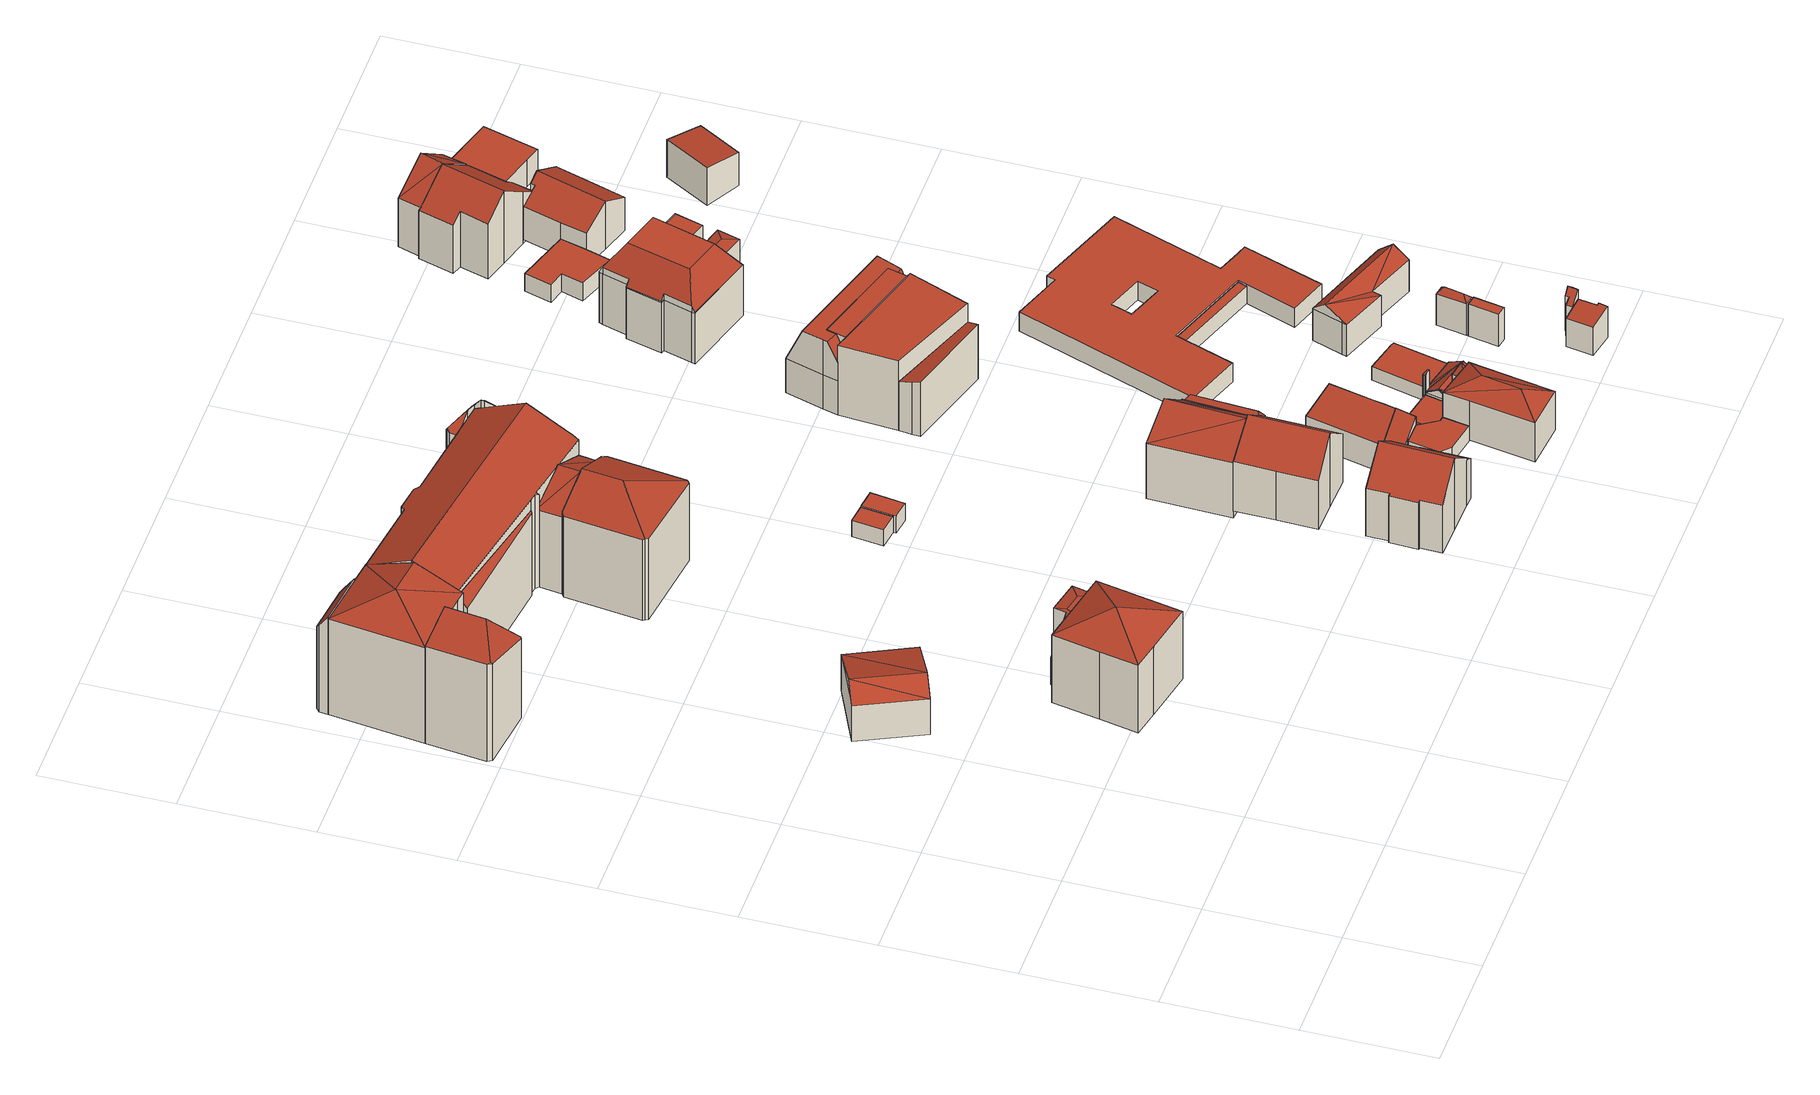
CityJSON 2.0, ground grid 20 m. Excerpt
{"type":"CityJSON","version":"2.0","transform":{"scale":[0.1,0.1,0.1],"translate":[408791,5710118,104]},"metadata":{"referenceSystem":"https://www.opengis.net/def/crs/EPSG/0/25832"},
"CityObjects":{
"building1":{"type":"Building","attributes":{"Gemeindeschluessel":"05978036","Geometrietyp2DReferenz":"3000","function":"31001_3030","roofType":"3100","measuredHeight":8.52},"geometry":[{"type":"MultiSurface","lod":"2","boundaries":[[[0,1,2,3]],[[1,4,5,2]],[[4,6,7,5]],[[6,0,3,7]],[[4,1,8]],[[0,6,9]],[[0,8,1]],[[8,0,9]],[[9,4,8]],[[4,9,6]],[[3,2,5,7]]],"semantics":{"surfaces":[{"type":"WallSurface"},{"type":"RoofSurface"},{"type":"GroundSurface"}],"values":[0,0,0,0,0,0,1,1,1,1,2]}}]},
"building2":{"type":"Building","attributes":{"Gemeindeschluessel":"05978036","Geometrietyp2DReferenz":"3000","function":"31001_3060"},"children":["building2-1","building2-2"]},
"building2-1":{"type":"BuildingPart","attributes":{"roofType":"5000","measuredHeight":9.97},"parents":["building2"],"geometry":[{"type":"MultiSurface","lod":"2","boundaries":[[[10,11,12,13]],[[11,14,15,12]],[[14,16,17,15]],[[16,18,19,17]],[[18,20,21,19]],[[22,10,13,23]],[[24,20,18,25,26]],[[18,16,25]],[[16,14,26,25]],[[14,11,10,22,24,26]],[[13,12,15,17,19,21,27,23]],[[27,21,20,24]],[[27,24,22,23]]],"semantics":{"surfaces":[{"type":"WallSurface"},{"type":"RoofSurface"},{"type":"GroundSurface"},{"type":"ClosureSurface"}],"values":[0,0,0,0,0,0,1,1,1,1,2,3,3]}}]},
"building2-2":{"type":"BuildingPart","attributes":{"roofType":"3500","measuredHeight":15.4},"parents":["building2"],"geometry":[{"type":"MultiSurface","lod":"2","boundaries":[[[28,29,30,31]],[[29,32,22,23,30]],[[33,34,35,21,20]],[[34,36,37,35]],[[36,38,39,37]],[[38,28,31,39]],[[29,28,38,40]],[[33,32,29,40]],[[34,33,40]],[[38,36,34,40]],[[31,30,23,27,21,35,37,39]],[[20,24,22,32,33]],[[20,21,27,24]],[[27,23,22,24]]],"semantics":{"surfaces":[{"type":"WallSurface"},{"type":"RoofSurface"},{"type":"GroundSurface"},{"type":"ClosureSurface"}],"values":[0,0,0,0,0,0,1,1,1,1,2,0,3,3]}}]},
"building3":{"type":"Building","attributes":{"name":"Altenheim Marie-Juchaz-Haus","Gemeindeschluessel":"05978036","Geometrietyp2DReferenz":"3000","function":"31001_3060"},"children":["building3-1","building3-2","building3-3","building3-4","building3-5","building3-6","building3-7","building3-8"]},
"building3-1":{"type":"BuildingPart","attributes":{"roofType":"5000","measuredHeight":18.64},"parents":["building3"],"geometry":[{"type":"MultiSurface","lod":"2","boundaries":[[[41,42,43,44]],[[42,45,46,43]],[[45,47,48,46]],[[47,49,50,48]],[[49,51,52,50]],[[51,53,54,52]],[[53,55,56,57,54]],[[58,59,60,61]],[[59,62,63,60]],[[62,64,65,63]],[[64,66,67,65]],[[66,68,69,67]],[[68,70,69]],[[70,71,44,69]],[[71,41,44]],[[68,66,64,62,72,73,74]],[[62,59,58,75,72]],[[74,55,53,51,49,47,45,42,41,71,70,68]],[[43,46,48,50,52,54,57,76,77,78,61,60,63,65,67,69,44]],[[74,79,56,55]],[[79,76,57,56]],[[73,80,79,74]],[[76,79,80,77]],[[81,80,73,72]],[[78,77,80,81]],[[75,81,72]],[[58,61,78,81,75]]],"semantics":{"surfaces":[{"type":"WallSurface"},{"type":"RoofSurface"},{"type":"GroundSurface"},{"type":"ClosureSurface"}],"values":[0,0,0,0,0,0,0,0,0,0,0,0,0,0,0,1,1,1,2,0,3,0,3,0,3,0,3]}}]},
"building3-2":{"type":"BuildingPart","attributes":{"roofType":"3100","measuredHeight":20.51},"parents":["building3"],"geometry":[{"type":"MultiSurface","lod":"2","boundaries":[[[82,83,84,85,86]],[[83,87,88,89,84]],[[90,91,92,93]],[[91,94,95,92]],[[94,96,97,95]],[[96,98,99,97]],[[98,100,101,99]],[[100,102,58,61,101]],[[103,104,105,106]],[[104,107,108,109,105]],[[103,56,79,80,81,75,102,100,98,96,94,91,90,110,111,112]],[[112,113,114,115,87,83,82,116,117,118,107,104,103]],[[119,85,84,89,120,121,93,92,95,97,99,101,61,78,77,76,57,106,105,109]],[[82,86,122,116]],[[86,85,119,122]],[[123,88,87,115]],[[123,120,89,88]],[[124,125,113,112]],[[121,120,123,115,114,126]],[[126,114,113,125,124]],[[111,124,112]],[[90,93,121,126,110]],[[110,126,124,111]],[[75,58,102]],[[80,77,78,81]],[[81,78,61,58,75]],[[106,57,56,103]],[[57,76,79,56]],[[76,77,80,79]],[[122,117,116]],[[118,108,107]],[[122,119,109,108]],[[122,108,118,117]]],"semantics":{"surfaces":[{"type":"WallSurface"},{"type":"RoofSurface"},{"type":"GroundSurface"},{"type":"ClosureSurface"}],"values":[0,0,0,0,0,0,0,0,0,0,1,1,2,0,3,0,3,0,3,3,0,3,3,0,3,3,0,3,3,0,0,3,3]}}]},
"building3-3":{"type":"BuildingPart","attributes":{"roofType":"2100","measuredHeight":17.64},"parents":["building3"],"geometry":[{"type":"MultiSurface","lod":"2","boundaries":[[[127,128,129,130,131]],[[128,132,133,129]],[[132,134,135,133]],[[134,136,137,135]],[[136,138,139,140,137]],[[138,136,134,132,128,127]],[[130,129,133,135,137,140]],[[131,139,138,127]],[[131,130,140,139]]],"semantics":{"surfaces":[{"type":"WallSurface"},{"type":"RoofSurface"},{"type":"GroundSurface"},{"type":"ClosureSurface"}],"values":[0,0,0,0,0,1,2,0,3]}}]},
"building3-4":{"type":"BuildingPart","attributes":{"roofType":"5000","measuredHeight":20.27},"parents":["building3"],"geometry":[{"type":"MultiSurface","lod":"2","boundaries":[[[141,131,130,142]],[[139,143,90,93,140]],[[144,145,146,147,148,149]],[[131,141,150]],[[144,113,125,150]],[[144,150,141,151,152,145]],[[125,124,111,143,150]],[[143,139,131,150]],[[147,142,130,140,93,121,120,148]],[[152,146,145]],[[142,147,146,151,141]],[[151,146,152]],[[140,130,131,139]],[[144,149,123,115,114]],[[110,90,143]],[[115,123,120,121,126,114]],[[149,148,120,123]],[[126,121,93,90,110]],[[143,111,110]],[[114,113,144]],[[126,124,125,113,114]],[[110,111,124,126]]],"semantics":{"surfaces":[{"type":"WallSurface"},{"type":"RoofSurface"},{"type":"GroundSurface"},{"type":"ClosureSurface"}],"values":[0,0,0,1,1,1,1,1,2,0,3,3,3,0,0,3,3,3,0,0,3,3]}}]},
"building3-5":{"type":"BuildingPart","attributes":{"roofType":"3100","measuredHeight":17.07},"parents":["building3"],"geometry":[{"type":"MultiSurface","lod":"2","boundaries":[[[108,153,154,109]],[[155,153,108,118]],[[153,155,156,157]],[[122,156,155,117]],[[156,122,86,158]],[[109,154,159,160,85,119]],[[160,159,161,158]],[[159,154,153,161]],[[85,160,158,86]],[[119,85,86,122]],[[109,119,122,108]],[[158,161,157,156]],[[157,161,153]],[[155,118,117]],[[117,118,108,122]]],"semantics":{"surfaces":[{"type":"WallSurface"},{"type":"RoofSurface"},{"type":"GroundSurface"},{"type":"ClosureSurface"}],"values":[0,1,1,1,1,2,3,3,0,3,3,3,3,0,3]}}]},
"building3-6":{"type":"BuildingPart","attributes":{"roofType":"5000","measuredHeight":19.71},"parents":["building3"],"geometry":[{"type":"MultiSurface","lod":"2","boundaries":[[[162,163,141,142,164]],[[146,165,166,147]],[[165,167,168,166]],[[167,169,170,168]],[[169,162,164,170]],[[167,171,172,173,169]],[[171,165,146,152,174,172]],[[172,174,163,162,173]],[[167,165,171]],[[162,169,173]],[[164,142,147,166,168,170]],[[151,141,163]],[[146,147,142,141,151]],[[163,174,152,151]],[[151,152,146]]],"semantics":{"surfaces":[{"type":"WallSurface"},{"type":"RoofSurface"},{"type":"GroundSurface"},{"type":"ClosureSurface"}],"values":[0,0,0,0,0,1,1,1,0,0,2,0,3,0,3]}}]},
"building3-7":{"type":"BuildingPart","attributes":{"roofType":"2100","measuredHeight":16.59},"parents":["building3"],"geometry":[{"type":"MultiSurface","lod":"2","boundaries":[[[175,149,148,176]],[[88,177,178,89]],[[177,175,176,178]],[[177,88,123,149,175]],[[176,148,120,89,178]],[[120,148,149,123]],[[88,89,120,123]]],"semantics":{"surfaces":[{"type":"WallSurface"},{"type":"RoofSurface"},{"type":"GroundSurface"},{"type":"ClosureSurface"}],"values":[0,0,0,1,2,3,3]}}]},
"building3-8":{"type":"BuildingPart","attributes":{"roofType":"5000","measuredHeight":17.26},"parents":["building3"],"geometry":[{"type":"MultiSurface","lod":"2","boundaries":[[[179,154,153]],[[179,180,181,154]],[[180,182,183,181]],[[182,184,185,183]],[[184,186,187,185]],[[186,188,189,187]],[[188,190,191,189]],[[190,192,193,191]],[[192,194,195,193]],[[194,196,197,195]],[[196,198,158,160,197]],[[192,190,188,186,199]],[[186,184,182,180,179,200,199]],[[200,198,196,194,192,199]],[[160,159,154,181,183,185,187,189,191,193,195,197]],[[157,156,158,198,200]],[[159,160,158,161]],[[161,158,156,157]],[[179,153,157,200]],[[159,161,153,154]],[[153,161,157]]],"semantics":{"surfaces":[{"type":"WallSurface"},{"type":"RoofSurface"},{"type":"GroundSurface"},{"type":"ClosureSurface"}],"values":[0,0,0,0,0,0,0,0,0,0,0,1,1,1,2,0,3,3,0,3,3]}}]},
"building4":{"type":"Building","attributes":{"Gemeindeschluessel":"05978036","Geometrietyp2DReferenz":"3000","function":"31001_2500","roofType":"1000","measuredHeight":2.89},"geometry":[{"type":"MultiSurface","lod":"2","boundaries":[[[201,202,203,204]],[[202,205,206,203]],[[205,207,208,206]],[[207,201,204,208]],[[207,205,202,201]],[[204,203,206,208]]],"semantics":{"surfaces":[{"type":"WallSurface"},{"type":"RoofSurface"},{"type":"GroundSurface"}],"values":[0,0,0,0,1,2]}}]},
"building5":{"type":"Building","attributes":{"Gemeindeschluessel":"05978036","Geometrietyp2DReferenz":"3000","function":"31001_1000"},"children":["building5-1","building5-2"]},
"building5-1":{"type":"BuildingPart","attributes":{"roofType":"2100","measuredHeight":8.3},"parents":["building5"],"geometry":[{"type":"MultiSurface","lod":"2","boundaries":[[[209,210,211,212]],[[213,214,215,216]],[[214,209,212,215]],[[214,213,210,209]],[[212,211,216,215]],[[213,216,211,210]]],"semantics":{"surfaces":[{"type":"WallSurface"},{"type":"RoofSurface"},{"type":"GroundSurface"},{"type":"ClosureSurface"}],"values":[0,0,0,1,2,3]}}]},
"building5-2":{"type":"BuildingPart","attributes":{"roofType":"3100","measuredHeight":12.89},"parents":["building5"],"geometry":[{"type":"MultiSurface","lod":"2","boundaries":[[[217,218,219,220]],[[218,221,222,219]],[[221,223,224,222]],[[223,225,226,224]],[[225,227,228,226]],[[227,229,213,216,228]],[[230,231,232,211,210]],[[231,233,234,232]],[[233,235,236,234]],[[235,217,220,236]],[[231,230,229,227,225]],[[225,223,221,218,217,235,233,231]],[[220,219,222,224,226,228,216,211,232,234,236]],[[210,213,229,230]],[[210,211,216,213]]],"semantics":{"surfaces":[{"type":"WallSurface"},{"type":"RoofSurface"},{"type":"GroundSurface"},{"type":"ClosureSurface"}],"values":[0,0,0,0,0,0,0,0,0,0,1,1,2,0,3]}}]},
"building6":{"type":"Building","attributes":{"Gemeindeschluessel":"05978036","Geometrietyp2DReferenz":"3000","function":"31001_2500","roofType":"1000","measuredHeight":3.12},"geometry":[{"type":"MultiSurface","lod":"2","boundaries":[[[237,238,239,240]],[[238,241,242,239]],[[241,243,244,242]],[[243,245,246,244]],[[245,247,248,246]],[[247,237,240,248]],[[247,245,243,241,238,237]],[[240,239,242,244,246,248]]],"semantics":{"surfaces":[{"type":"WallSurface"},{"type":"RoofSurface"},{"type":"GroundSurface"}],"values":[0,0,0,0,0,0,1,2]}}]},
"building7":{"type":"Building","attributes":{"Gemeindeschluessel":"05978036","Geometrietyp2DReferenz":"3000","function":"31001_1000","roofType":"3100","measuredHeight":13.24},"geometry":[{"type":"MultiSurface","lod":"2","boundaries":[[[249,250,251,252]],[[250,253,254,251]],[[253,255,256,254]],[[255,257,258,256]],[[257,259,260,258]],[[259,261,262,260]],[[261,263,264,262]],[[263,265,266,264]],[[265,267,268,266]],[[267,249,252,268]],[[265,263,261,259,257]],[[257,255,253,250,249,267,265]],[[252,251,254,256,258,260,262,264,266,268]]],"semantics":{"surfaces":[{"type":"WallSurface"},{"type":"RoofSurface"},{"type":"GroundSurface"}],"values":[0,0,0,0,0,0,0,0,0,0,1,1,2]}}]},
"building8":{"type":"Building","attributes":{"Gemeindeschluessel":"05978036","Geometrietyp2DReferenz":"3000","function":"31001_1100","roofType":"5000","measuredHeight":14.22},"geometry":[{"type":"MultiSurface","lod":"2","boundaries":[[[269,270,271,272]],[[270,273,274,271]],[[273,275,276,274]],[[275,277,278,276]],[[277,269,272,278]],[[273,277,275]],[[279,277,273]],[[277,279,280]],[[270,280,279]],[[280,270,269]],[[273,270,279]],[[269,277,280]],[[272,271,274,276,278]]],"semantics":{"surfaces":[{"type":"WallSurface"},{"type":"RoofSurface"},{"type":"GroundSurface"}],"values":[0,0,0,0,0,1,1,1,1,1,0,0,2]}}]},
"building9":{"type":"Building","attributes":{"Gemeindeschluessel":"05978036","Geometrietyp2DReferenz":"3000","function":"31001_1100","roofType":"5000","measuredHeight":10.53},"geometry":[{"type":"MultiSurface","lod":"2","boundaries":[[[281,282,283,284]],[[282,285,286,283]],[[285,287,288,286]],[[287,289,290,288]],[[289,291,292,290]],[[291,281,284,292]],[[293,294,291,289]],[[295,293,289,287]],[[296,295,287,285]],[[296,285,282]],[[294,293,295,296,282,281]],[[294,281,291]],[[284,283,286,288,290,292]]],"semantics":{"surfaces":[{"type":"WallSurface"},{"type":"RoofSurface"},{"type":"GroundSurface"}],"values":[0,0,0,0,0,0,1,1,1,1,1,1,2]}}]},
"building10":{"type":"Building","attributes":{"Gemeindeschluessel":"05978036","Geometrietyp2DReferenz":"3000","function":"31001_2460","roofType":"1000","measuredHeight":2.66},"geometry":[{"type":"MultiSurface","lod":"2","boundaries":[[[297,298,299,300]],[[298,301,302,299]],[[301,303,304,302]],[[303,305,306,304]],[[305,307,308,306]],[[307,309,310,308]],[[309,311,312,310]],[[311,313,314,312]],[[313,297,300,314]],[[313,311,309,307,305,303,301,298,297]],[[300,299,302,304,306,308,310,312,314]]],"semantics":{"surfaces":[{"type":"WallSurface"},{"type":"RoofSurface"},{"type":"GroundSurface"}],"values":[0,0,0,0,0,0,0,0,0,1,2]}}]},
"building11":{"type":"Building","attributes":{"Gemeindeschluessel":"05978036","Geometrietyp2DReferenz":"3000","function":"31001_2460","roofType":"2100","measuredHeight":5.81},"geometry":[{"type":"MultiSurface","lod":"2","boundaries":[[[315,316,317,318]],[[316,319,320,317]],[[319,321,322,320]],[[321,323,324,322]],[[323,325,326,324]],[[325,327,328,326]],[[327,315,318,328]],[[327,325,323,321,319,316,315]],[[318,317,320,322,324,326,328]]],"semantics":{"surfaces":[{"type":"WallSurface"},{"type":"RoofSurface"},{"type":"GroundSurface"}],"values":[0,0,0,0,0,0,0,1,2]}}]},
"building12":{"type":"Building","attributes":{"Gemeindeschluessel":"05978036","Geometrietyp2DReferenz":"3000","function":"31001_2460","roofType":"2100","measuredHeight":6.93},"geometry":[{"type":"MultiSurface","lod":"2","boundaries":[[[329,330,331,332]],[[330,333,334,331]],[[333,335,336,334]],[[335,337,338,336]],[[337,339,340,338]],[[339,341,342,340]],[[341,329,332,342]],[[341,339,337,335,333,330,329]],[[332,331,334,336,338,340,342]]],"semantics":{"surfaces":[{"type":"WallSurface"},{"type":"RoofSurface"},{"type":"GroundSurface"}],"values":[0,0,0,0,0,0,0,1,2]}}]},
"building13":{"type":"Building","attributes":{"Gemeindeschluessel":"05978036","Geometrietyp2DReferenz":"3000","function":"31001_1000","roofType":"3200","measuredHeight":8.93},"geometry":[{"type":"MultiSurface","lod":"2","boundaries":[[[343,344,345,346]],[[344,347,348,345]],[[347,349,350,348]],[[349,351,352,350]],[[351,353,354,352]],[[353,355,356,354]],[[355,357,358,356]],[[357,343,346,358]],[[351,349,347,344,359]],[[357,355,360]],[[344,360,359]],[[360,344,343,357]],[[359,355,353,351]],[[355,359,360]],[[346,345,348,350,352,354,356,358]]],"semantics":{"surfaces":[{"type":"WallSurface"},{"type":"RoofSurface"},{"type":"GroundSurface"}],"values":[0,0,0,0,0,0,0,0,1,1,1,1,1,1,2]}}]},
"building14":{"type":"Building","attributes":{"Gemeindeschluessel":"05978036","Geometrietyp2DReferenz":"3000","function":"31001_1310","roofType":"2100","measuredHeight":3.72},"geometry":[{"type":"MultiSurface","lod":"2","boundaries":[[[361,362,363,364]],[[362,365,366,363]],[[365,367,368,366]],[[367,369,370,368]],[[369,371,372,370]],[[371,373,374,372]],[[373,375,376,374]],[[375,377,378,376]],[[377,379,380,378]],[[379,361,364,380]],[[379,377,375,373,371,369,367,365,362,361]],[[364,363,366,368,370,372,374,376,378,380]]],"semantics":{"surfaces":[{"type":"WallSurface"},{"type":"RoofSurface"},{"type":"GroundSurface"}],"values":[0,0,0,0,0,0,0,0,0,0,1,2]}}]},
"building15":{"type":"Building","attributes":{"Gemeindeschluessel":"05978036","Geometrietyp2DReferenz":"3000","function":"31001_2460","roofType":"1000","measuredHeight":2.51},"geometry":[{"type":"MultiSurface","lod":"2","boundaries":[[[381,382,383,372]],[[382,384,385,383]],[[384,386,374,385]],[[386,381,372,374]],[[386,384,382,381]],[[372,383,385,374]]],"semantics":{"surfaces":[{"type":"WallSurface"},{"type":"RoofSurface"},{"type":"GroundSurface"}],"values":[0,0,0,0,1,2]}}]},
"building16":{"type":"Building","attributes":{"Gemeindeschluessel":"05978036","Geometrietyp2DReferenz":"3000","function":"31001_2460","roofType":"1000","measuredHeight":2.43},"geometry":[{"type":"MultiSurface","lod":"2","boundaries":[[[387,388,389,390]],[[388,391,392,389]],[[391,393,394,392]],[[393,395,396,394]],[[395,397,398,396]],[[397,387,390,398]],[[397,395,393,391,388,387]],[[390,389,392,394,396,398]]],"semantics":{"surfaces":[{"type":"WallSurface"},{"type":"RoofSurface"},{"type":"GroundSurface"}],"values":[0,0,0,0,0,0,1,2]}}]},
"building17":{"type":"Building","attributes":{"Gemeindeschluessel":"05978036","Geometrietyp2DReferenz":"3000","function":"31001_1310","roofType":"5000","measuredHeight":7.71},"geometry":[{"type":"MultiSurface","lod":"2","boundaries":[[[399,400,401,402]],[[400,403,404,401]],[[403,405,406,404]],[[405,407,408,406]],[[407,399,402,408]],[[407,409,410]],[[405,409,407]],[[411,409,405,403]],[[411,403,400]],[[410,409,411,400,399]],[[410,399,407]],[[402,401,404,406,408]]],"semantics":{"surfaces":[{"type":"WallSurface"},{"type":"RoofSurface"},{"type":"GroundSurface"}],"values":[0,0,0,0,0,1,1,1,1,1,1,2]}}]},
"building18":{"type":"Building","attributes":{"Gemeindeschluessel":"05978036","Geometrietyp2DReferenz":"3000","function":"51009_1610","roofType":"9999","measuredHeight":6},"geometry":[{"type":"MultiSurface","lod":"2","boundaries":[[[412,413,414,415,416,417]],[[417,416,418,419]],[[416,415,420,418]],[[415,414,421,420]],[[414,413,422,421]],[[413,412,423,422]],[[412,417,419,423]],[[419,418,420,421,422,423]]],"semantics":{"surfaces":[{"type":"RoofSurface"},{"type":"WallSurface"},{"type":"GroundSurface"}],"values":[0,1,1,1,1,1,1,2]}}]},
"building19":{"type":"Building","attributes":{"Gemeindeschluessel":"05978036","Geometrietyp2DReferenz":"3000","function":"31001_1310"},"children":["building19-1","building19-2"]},
"building19-1":{"type":"BuildingPart","attributes":{"roofType":"5000","measuredHeight":4},"parents":["building19"],"geometry":[{"type":"MultiSurface","lod":"2","boundaries":[[[424,425,390,426]],[[427,428,429,430]],[[428,431,432,429]],[[431,433,434,432]],[[433,435,436,434]],[[435,437,438,436]],[[437,439,440,438]],[[439,424,426,440]],[[441,442,435,433]],[[441,433,431,428]],[[441,428,427]],[[427,443,444,445,441]],[[424,439,441]],[[424,441,445]],[[424,445,446,447,425]],[[437,442,441,439]],[[435,442,437]],[[426,390,430,429,432,434,436,438,440]],[[430,390,425,427]],[[445,444,446]],[[447,443,427,425]],[[446,444,443,447]]],"semantics":{"surfaces":[{"type":"WallSurface"},{"type":"RoofSurface"},{"type":"GroundSurface"},{"type":"ClosureSurface"}],"values":[0,0,0,0,0,0,0,0,1,1,1,1,1,1,1,0,0,2,3,0,0,3]}}]},
"building19-2":{"type":"BuildingPart","attributes":{"roofType":"3100","measuredHeight":4.04},"parents":["building19"],"geometry":[{"type":"MultiSurface","lod":"2","boundaries":[[[448,427,430,396]],[[449,398,390,425]],[[449,448,396,398]],[[448,449,450]],[[448,446,444,427]],[[446,448,450]],[[450,425,446]],[[425,450,449]],[[396,430,390,398]],[[427,443,447,425]],[[425,390,430,427]],[[425,447,446]],[[444,443,427]],[[446,447,443,444]]],"semantics":{"surfaces":[{"type":"WallSurface"},{"type":"RoofSurface"},{"type":"GroundSurface"},{"type":"ClosureSurface"}],"values":[0,0,0,0,1,1,1,1,2,0,3,0,0,3]}}]},
"building20":{"type":"Building","attributes":{"Gemeindeschluessel":"05978036","Geometrietyp2DReferenz":"3000","function":"31001_2460","roofType":"1000","measuredHeight":2.43},"geometry":[{"type":"MultiSurface","lod":"2","boundaries":[[[451,452,453,434]],[[452,454,455,453]],[[454,456,457,455]],[[456,458,436,457]],[[458,451,434,436]],[[458,456,454,452,451]],[[434,453,455,457,436]]],"semantics":{"surfaces":[{"type":"WallSurface"},{"type":"RoofSurface"},{"type":"GroundSurface"}],"values":[0,0,0,0,0,1,2]}}]},
"building21":{"type":"Building","attributes":{"Gemeindeschluessel":"05978036","Geometrietyp2DReferenz":"3000","function":"31001_1000"},"children":["building21-1","building21-2","building21-3","building21-4"]},
"building21-1":{"type":"BuildingPart","attributes":{"roofType":"5000","measuredHeight":12.54},"parents":["building21"],"geometry":[{"type":"MultiSurface","lod":"2","boundaries":[[[459,460,461,462]],[[460,463,464,461]],[[463,465,466,464]],[[465,467,468,466]],[[469,470,471,472]],[[470,473,474,471]],[[473,459,462,474]],[[475,459,473,476]],[[477,478,479,480]],[[481,482,483,484]],[[485,475,476,486,477,480,487,488,482,481]],[[469,478,477,486,470]],[[470,486,476,473]],[[463,485,481,465]],[[460,475,485,463]],[[465,481,484,467]],[[459,475,460]],[[462,461,464,466,468,489,490,491,492,493,472,471,474]],[[489,468,467,494]],[[490,489,494,495]],[[491,490,495,496]],[[492,491,496,497]],[[492,497,498,493]],[[472,493,498,469]],[[494,483,482,488,495]],[[495,488,487,496]],[[496,487,480,497]],[[467,484,483,494]],[[497,480,479,498]],[[478,469,498,479]]],"semantics":{"surfaces":[{"type":"WallSurface"},{"type":"RoofSurface"},{"type":"GroundSurface"},{"type":"ClosureSurface"}],"values":[0,0,0,0,0,0,0,1,1,1,1,0,0,0,0,0,0,2,3,3,3,3,3,3,3,3,3,3,3,3]}}]},
"building21-2":{"type":"BuildingPart","attributes":{"roofType":"1000","measuredHeight":12.57},"parents":["building21"],"geometry":[{"type":"MultiSurface","lod":"2","boundaries":[[[499,500,501,502]],[[493,492,491,490,489]],[[487,480,479,502,501]],[[496,491,492,497]],[[492,493,498,497]],[[487,496,497,480]],[[497,498,479,480]],[[501,500,488,487]],[[495,490,491,496]],[[495,496,487,488]],[[483,482,488,500,499]],[[494,489,490,495]],[[494,495,488,482,483]],[[494,483,499,502,479,498,493,489]]],"semantics":{"surfaces":[{"type":"RoofSurface"},{"type":"GroundSurface"},{"type":"WallSurface"},{"type":"ClosureSurface"}],"values":[0,1,2,3,3,3,3,2,3,3,2,3,3,3]}}]},
"building21-3":{"type":"BuildingPart","attributes":{"roofType":"1000","measuredHeight":12.56},"parents":["building21"],"geometry":[{"type":"MultiSurface","lod":"2","boundaries":[[[503,504,478,469,472,505,506]],[[507,508,509,510,468,467,484]],[[507,499,502,504,503,508]],[[510,505,472,493,489,468]],[[506,509,508,503]],[[506,505,510,509]],[[484,483,499,507]],[[479,478,504,502]],[[467,468,489,494]],[[493,472,469,498]],[[467,494,483,484]],[[498,469,478,479]],[[489,493,498,479,502,499,483,494]]],"semantics":{"surfaces":[{"type":"WallSurface"},{"type":"RoofSurface"},{"type":"GroundSurface"},{"type":"ClosureSurface"}],"values":[0,0,1,2,0,3,0,0,3,3,3,3,3]}}]},
"building21-4":{"type":"BuildingPart","attributes":{"roofType":"2100","measuredHeight":9.78},"parents":["building21"],"geometry":[{"type":"MultiSurface","lod":"2","boundaries":[[[509,511,512,510]],[[511,513,514,512]],[[513,515,516,514]],[[515,506,505,516]],[[506,515,513,511,509]],[[510,512,514,516,505]],[[510,505,506,509]]],"semantics":{"surfaces":[{"type":"WallSurface"},{"type":"RoofSurface"},{"type":"GroundSurface"},{"type":"ClosureSurface"}],"values":[0,0,0,0,1,2,3]}}]},
"building22":{"type":"Building","attributes":{"Gemeindeschluessel":"05978036","Geometrietyp2DReferenz":"3000","function":"31001_9998","roofType":"2100","measuredHeight":5.57},"geometry":[{"type":"MultiSurface","lod":"2","boundaries":[[[517,518,519,520]],[[518,521,522,519]],[[521,523,524,522]],[[523,525,526,524]],[[525,527,528,526]],[[527,529,530,528]],[[529,517,520,530]],[[529,527,525,523,521,518,517]],[[520,519,522,524,526,528,530]]],"semantics":{"surfaces":[{"type":"WallSurface"},{"type":"RoofSurface"},{"type":"GroundSurface"}],"values":[0,0,0,0,0,0,0,1,2]}}]},
"building23":{"type":"Building","attributes":{"Gemeindeschluessel":"05978036","Geometrietyp2DReferenz":"3000","function":"51009_1610","roofType":"1000","measuredHeight":5.76},"geometry":[{"type":"MultiSurface","lod":"2","boundaries":[[[531,532,533,534]],[[532,535,536,533]],[[535,537,538,536]],[[537,531,534,538]],[[537,535,532,531]],[[534,533,536,538]]],"semantics":{"surfaces":[{"type":"WallSurface"},{"type":"RoofSurface"},{"type":"GroundSurface"}],"values":[0,0,0,0,1,2]}}]},
"building24":{"type":"Building","attributes":{"Gemeindeschluessel":"05978036","Geometrietyp2DReferenz":"3000","function":"31001_1000","roofType":"2100","measuredHeight":7.27},"geometry":[{"type":"MultiSurface","lod":"2","boundaries":[[[539,540,522,524]],[[540,541,542,522]],[[541,543,544,542]],[[543,545,546,544]],[[545,547,548,546]],[[547,549,550,548]],[[549,539,524,550]],[[549,547,545,543,541,540,539]],[[524,522,542,544,546,548,550]]],"semantics":{"surfaces":[{"type":"WallSurface"},{"type":"RoofSurface"},{"type":"GroundSurface"}],"values":[0,0,0,0,0,0,0,1,2]}}]},
"building25":{"type":"Building","attributes":{"Gemeindeschluessel":"05978036","Geometrietyp2DReferenz":"3000","function":"51009_1610","roofType":"5000","measuredHeight":6.6},"geometry":[{"type":"MultiSurface","lod":"2","boundaries":[[[551,552,553,554]],[[552,555,556,553]],[[555,557,558,556]],[[557,551,554,558]],[[559,557,555]],[[560,559,555,552]],[[560,552,551]],[[559,560,551,557]],[[554,553,556,558]]],"semantics":{"surfaces":[{"type":"WallSurface"},{"type":"RoofSurface"},{"type":"GroundSurface"}],"values":[0,0,0,0,1,1,1,1,2]}}]},
"building26":{"type":"Building","attributes":{"Gemeindeschluessel":"05978036","Geometrietyp2DReferenz":"3000","function":"51009_1610","roofType":"1000","measuredHeight":3.08},"geometry":[{"type":"MultiSurface","lod":"2","boundaries":[[[561,562,563,564]],[[562,565,566,563]],[[565,567,568,566]],[[567,561,564,568]],[[567,565,562,561]],[[564,563,566,568]]],"semantics":{"surfaces":[{"type":"WallSurface"},{"type":"RoofSurface"},{"type":"GroundSurface"}],"values":[0,0,0,0,1,2]}}]},
"building27":{"type":"Building","attributes":{"Gemeindeschluessel":"05978036","Geometrietyp2DReferenz":"3000","function":"31001_3060","roofType":"1000","measuredHeight":3.44},"geometry":[{"type":"MultiSurface","lod":"2","boundaries":[[[569,570,571,572]],[[570,573,566,571]],[[573,574,563,566]],[[574,575,564,563]],[[576,577,578,579]],[[577,580,581,578]],[[580,582,583,581]],[[582,576,579,583]],[[575,584,568,564]],[[584,585,586,568]],[[585,587,588,586]],[[587,589,590,588]],[[589,591,592,590]],[[591,593,594,592]],[[593,595,596,594]],[[595,597,598,596]],[[597,599,600,598]],[[599,601,602,600]],[[601,569,572,602]],[[601,599,597,595,593,591,589,587,585,584,575,574,573,570,569],[576,582,580,577]],[[572,571,566,563,564,568,586,588,590,592,594,596,598,600,602],[579,578,581,583]]],"semantics":{"surfaces":[{"type":"WallSurface"},{"type":"RoofSurface"},{"type":"GroundSurface"}],"values":[0,0,0,0,0,0,0,0,0,0,0,0,0,0,0,0,0,0,0,1,2]}}]},
"building28":{"type":"Building","attributes":{"Gemeindeschluessel":"05978036","Geometrietyp2DReferenz":"3000","function":"31001_1000","roofType":"5000","measuredHeight":14.15},"geometry":[{"type":"MultiSurface","lod":"2","boundaries":[[[603,604,605,606]],[[604,607,608,605]],[[607,609,610,608]],[[609,611,612,610]],[[611,613,614,612]],[[613,615,616,614]],[[615,617,618,616]],[[617,619,620,618]],[[619,621,622,620]],[[621,623,624,622]],[[623,625,626,624]],[[625,627,628,626]],[[627,629,630,628]],[[629,603,606,630]],[[631,632,633,634,635,636,637,638]],[[639,621,640,633,632]],[[629,627,625,623,621,639,641,603]],[[603,641,631,638,642]],[[641,639,632,631]],[[617,633,640,619]],[[619,640,621]],[[607,638,637,609]],[[604,642,638,607]],[[609,637,636,611]],[[611,636,635,613]],[[613,635,634,615]],[[615,634,633,617]],[[603,642,604]],[[606,605,608,610,612,614,616,618,620,622,624,626,628,630]]],"semantics":{"surfaces":[{"type":"WallSurface"},{"type":"RoofSurface"},{"type":"GroundSurface"}],"values":[0,0,0,0,0,0,0,0,0,0,0,0,0,0,1,1,1,1,1,0,0,0,0,0,0,0,0,0,2]}}]},
"building29":{"type":"Building","attributes":{"Gemeindeschluessel":"05978036","Geometrietyp2DReferenz":"3000","function":"31001_1000","roofType":"5000","measuredHeight":7.53},"geometry":[{"type":"MultiSurface","lod":"2","boundaries":[[[643,644,645,646]],[[644,647,648,645]],[[647,649,650,648]],[[649,651,652,650]],[[651,653,654,652]],[[653,655,656,654]],[[655,657,658,656]],[[657,643,646,658]],[[643,657,659,660,661]],[[647,644,661]],[[647,661,660]],[[660,649,647]],[[649,660,662,651]],[[651,662,653]],[[653,662,660,659,655]],[[655,659,657]],[[643,661,644]],[[646,645,648,650,652,654,656,658]]],"semantics":{"surfaces":[{"type":"WallSurface"},{"type":"RoofSurface"},{"type":"GroundSurface"}],"values":[0,0,0,0,0,0,0,0,1,1,1,1,1,0,0,0,0,2]}}]},
"building30":{"type":"Building","attributes":{"Gemeindeschluessel":"05978036","Geometrietyp2DReferenz":"3000","function":"31001_1000","roofType":"5000","measuredHeight":9.05},"geometry":[{"type":"MultiSurface","lod":"2","boundaries":[[[663,664,665,666]],[[664,667,668,665]],[[667,669,670,668]],[[669,663,666,670]],[[671,669,667]],[[672,671,667,664]],[[672,664,663]],[[671,672,663,669]],[[666,665,668,670]]],"semantics":{"surfaces":[{"type":"WallSurface"},{"type":"RoofSurface"},{"type":"GroundSurface"}],"values":[0,0,0,0,1,1,0,1,2]}}]},
"building31":{"type":"Building","attributes":{"Gemeindeschluessel":"05978036","Geometrietyp2DReferenz":"3000","function":"31001_3040","roofType":"1000","measuredHeight":3.25},"geometry":[{"type":"MultiSurface","lod":"2","boundaries":[[[673,674,675,676]],[[674,677,678,675]],[[677,679,680,678]],[[679,681,682,680]],[[681,683,684,682]],[[683,685,686,684]],[[685,673,676,686]],[[685,683,681,679,677,674,673]],[[676,675,678,680,682,684,686]]],"semantics":{"surfaces":[{"type":"WallSurface"},{"type":"RoofSurface"},{"type":"GroundSurface"}],"values":[0,0,0,0,0,0,0,1,2]}}]},
"building32":{"type":"Building","attributes":{"Gemeindeschluessel":"05978036","Geometrietyp2DReferenz":"3000","function":"31001_1000","roofType":"1000","measuredHeight":6.47},"geometry":[{"type":"MultiSurface","lod":"2","boundaries":[[[687,688,624,626]],[[688,689,690,624]],[[689,691,692,690]],[[691,687,626,692]],[[691,689,688,687]],[[626,624,690,692]]],"semantics":{"surfaces":[{"type":"WallSurface"},{"type":"RoofSurface"},{"type":"GroundSurface"}],"values":[0,0,0,0,1,2]}}]},
"building33":{"type":"Building","attributes":{"Gemeindeschluessel":"05978036","Geometrietyp2DReferenz":"3000","function":"31001_3040"},"children":["building33-1","building33-2"]},
"building33-1":{"type":"BuildingPart","attributes":{"roofType":"3100","measuredHeight":13.02},"parents":["building33"],"geometry":[{"type":"MultiSurface","lod":"2","boundaries":[[[693,694,695,696]],[[694,697,698,695]],[[697,699,700,698]],[[699,701,702,700]],[[701,703,704,702]],[[703,705,706,704]],[[705,707,708,706]],[[707,709,710,708]],[[709,711,712,710]],[[711,713,714,712]],[[713,715,716,714]],[[715,717,716]],[[718,693,696,719]],[[720,715,713,711,709,707,705]],[[705,703,701,699,697,694,693,718,721,722,720]],[[696,695,698,700,702,704,706,708,710,712,714,716,723,719]],[[724,717,715,720]],[[723,716,717,725]],[[725,717,724]],[[722,724,720]],[[723,725,721,718,719]],[[721,725,724,722]]],"semantics":{"surfaces":[{"type":"WallSurface"},{"type":"RoofSurface"},{"type":"GroundSurface"},{"type":"ClosureSurface"}],"values":[0,0,0,0,0,0,0,0,0,0,0,0,0,1,1,2,0,3,3,0,3,3]}}]},
"building33-2":{"type":"BuildingPart","attributes":{"roofType":"3100","measuredHeight":12.99},"parents":["building33"],"geometry":[{"type":"MultiSurface","lod":"2","boundaries":[[[717,726,727,716]],[[726,728,729,727]],[[728,730,718,719,729]],[[728,726,731]],[[726,732,731]],[[732,726,717,724,722]],[[731,730,728]],[[730,731,732]],[[716,727,729,719,723]],[[721,718,730]],[[716,723,725,717]],[[723,719,718,721,725]],[[730,732,722,721]],[[725,724,717]],[[721,722,724,725]]],"semantics":{"surfaces":[{"type":"WallSurface"},{"type":"RoofSurface"},{"type":"GroundSurface"},{"type":"ClosureSurface"}],"values":[0,0,0,0,1,1,1,1,2,0,3,3,0,3,3]}}]},
"building34":{"type":"Building","attributes":{"Gemeindeschluessel":"05978036","Geometrietyp2DReferenz":"3000","function":"31001_3040","roofType":"3100","measuredHeight":8.64},"geometry":[{"type":"MultiSurface","lod":"2","boundaries":[[[733,734,735,736]],[[734,737,738,735]],[[737,739,740,738]],[[739,741,742,740]],[[741,743,744,742]],[[743,745,746,744]],[[745,747,748,746]],[[747,749,750,748]],[[749,751,752,750]],[[751,753,754,752]],[[753,733,736,754]],[[751,749,747,745,743,741,739]],[[739,737,734,733,753,751]],[[736,735,738,740,742,744,746,748,750,752,754]]],"semantics":{"surfaces":[{"type":"WallSurface"},{"type":"RoofSurface"},{"type":"GroundSurface"}],"values":[0,0,0,0,0,0,0,0,0,0,0,1,1,2]}}]},
"building35":{"type":"Building","attributes":{"Gemeindeschluessel":"05978036","Geometrietyp2DReferenz":"3000","function":"31001_1000","roofType":"2100","measuredHeight":6.73},"geometry":[{"type":"MultiSurface","lod":"2","boundaries":[[[755,756,757,758]],[[756,759,760,757]],[[759,761,762,760]],[[761,755,758,762]],[[761,759,756,755]],[[758,757,760,762]]],"semantics":{"surfaces":[{"type":"WallSurface"},{"type":"RoofSurface"},{"type":"GroundSurface"}],"values":[0,0,0,0,1,2]}}]},
"building36":{"type":"Building","attributes":{"Gemeindeschluessel":"05978036","Geometrietyp2DReferenz":"3000","function":"31001_3040","roofType":"1000","measuredHeight":4.78},"geometry":[{"type":"MultiSurface","lod":"2","boundaries":[[[763,764,765,766]],[[764,767,768,765]],[[767,769,770,768]],[[769,771,772,770]],[[771,773,774,772]],[[773,763,766,774]],[[773,771,769,767,764,763]],[[766,765,768,770,772,774]]],"semantics":{"surfaces":[{"type":"WallSurface"},{"type":"RoofSurface"},{"type":"GroundSurface"}],"values":[0,0,0,0,0,0,1,2]}}]}
},
"vertices":[
[248,790,114],[294,692,114],[294,692,50],[248,790,50],[195,647,114],[195,647,50],[150,745,114],[150,745,50],[223,660,136],[178,758,136],
[342,520,98],[386,512,146],[386,512,50],[342,520,50],[390,531,146],[390,531,50],[441,520,146],[441,520,50],[433,483,146],[433,483,50],[432,483,146],[432,483,50],[338,502,98],[338,502,50],[382,493,146],[418,505,150],[389,511,150],[382,493,50],
[293,436,172],[307,508,172],[307,508,50],[293,436,50],[338,502,172],[432,483,172],[406,352,172],[406,352,50],[324,368,172],[324,368,50],[281,377,172],[281,377,50],[353,431,204],
[551,1390,152],[556,1390,146],[556,1390,10],[551,1390,10],[558,1382,142],[558,1382,10],[554,1351,143],[554,1351,10],[551,1348,146],[551,1348,10],[546,1348,152],[546,1348,10],[545,1335,151],[545,1335,10],[518,1381,196],[518,1381,184],[518,1381,10],[469,1402,168],[470,1416,169],[470,1416,10],[469,1402,10],[475,1421,171],[475,1421,10],[477,1423,167],[477,1423,10],[548,1414,146],[548,1414,10],[553,1407,153],[553,1407,10],[553,1407,152],[551,1390,153],[498,1399,190],[519,1396,183],[518,1386,196],[481,1401,178],[518,1386,10],[519,1396,10],[498,1399,10],[518,1386,182],[519,1396,177],[498,1399,177],
[374,1259,177],[370,1264,179],[370,1264,10],[374,1259,10],[374,1259,149],[359,1266,179],[359,1266,161],[359,1266,10],[161,1441,182],[287,1425,180],[287,1425,10],[161,1441,10],[288,1425,180],[288,1425,10],[296,1432,176],[296,1432,10],[337,1427,175],[337,1427,10],[341,1419,179],[341,1419,10],[469,1402,178],[509,1319,215],[501,1250,182],[501,1250,10],[509,1319,10],[499,1241,177],[499,1241,149],[499,1241,10],[161,1438,183],[159,1424,190],[152,1373,215],[151,1364,211],[144,1307,183],[144,1305,182],[375,1264,179],[433,1253,178],[442,1251,178],[375,1264,10],[144,1305,10],[152,1373,10],[375,1264,149],[144,1305,176],[152,1373,211],[152,1369,213],[152,1373,183],
[38,1457,186],[39,1470,167],[39,1470,10],[38,1457,10],[38,1457,183],[46,1476,158],[46,1476,10],[122,1466,158],[122,1466,10],[126,1461,164],[126,1461,10],[124,1446,186],[124,1446,183],[124,1446,10],
[19,1313,183],[19,1313,10],[161,1441,183],[143,1297,183],[125,1299,183],[125,1299,151],[125,1299,10],[143,1297,10],[143,1297,164],[90,1377,213],[28,1312,183],[101,1302,183],
[495,1211,149],[495,1211,10],[437,1252,181],[433,1218,181],[437,1218,178],[370,1225,149],[437,1218,10],[370,1225,10],[437,1218,149],
[8,1222,186],[19,1313,186],[8,1222,10],[114,1209,151],[114,1209,10],[108,1203,153],[108,1203,10],[13,1215,184],[13,1215,10],[110,1205,155],[75,1243,207],[11,1217,187],[83,1305,207],
[142,1291,157],[142,1291,10],[355,1264,157],[355,1264,10],
[495,1211,155],[502,1210,152],[502,1210,10],[509,1203,148],[509,1203,10],[494,1086,148],[494,1086,10],[490,1083,150],[490,1083,10],[487,1080,149],[487,1080,10],[354,1097,156],[354,1097,10],[351,1101,157],[351,1101,10],[349,1104,156],[349,1104,10],[364,1221,156],[364,1221,10],[370,1225,158],[429,1157,183],[437,1218,183],
[560,871,75],[590,867,75],[590,867,46],[560,871,46],[584,819,75],[584,819,46],[554,823,75],[554,823,46],
[869,83,130],[853,84,141],[853,84,58],[869,83,58],[855,156,141],[871,155,130],[871,155,58],[855,156,58],
[747,120,142],[749,163,142],[749,163,58],[747,120,58],[752,163,144],[752,163,58],[753,197,144],[753,197,58],[805,195,187],[805,195,58],[857,193,144],[857,193,58],[855,156,144],[853,84,144],[801,85,187],[801,85,58],[750,87,144],[750,87,58],[751,120,144],[751,120,58],
[585,815,76],[585,819,76],[585,819,45],[585,815,45],[591,867,76],[591,867,45],[592,867,76],[592,867,45],[621,863,76],[621,863,45],[614,811,76],[614,811,45],
[854,377,145],[857,376,142],[857,376,53],[854,377,53],[858,366,141],[858,366,53],[855,261,141],[855,261,53],[803,263,186],[803,263,53],[752,264,141],[752,264,53],[754,325,141],[754,325,53],[755,387,142],[755,387,53],[806,382,186],[806,382,53],[825,380,170],[825,380,53],
[755,387,140],[759,512,140],[759,512,40],[755,387,40],[858,493,140],[858,493,40],[861,492,140],[861,492,40],[854,377,140],[854,377,40],[809,502,182],[802,382,182],
[854,377,133],[861,492,133],[861,492,39],[854,377,39],[864,492,133],[864,492,39],[876,488,133],[876,488,39],[869,376,133],[869,376,39],[857,376,133],[857,376,39],[862,384,145],[857,380,138],[868,482,145],[863,489,137],
[982,120,85],[933,129,85],[933,129,58],[982,120,58],[919,143,85],[919,143,58],[927,189,85],[927,189,58],[927,191,85],[927,191,58],[963,190,85],[963,190,58],[982,161,85],[982,161,58],[988,160,85],[988,160,58],[989,160,85],[989,160,58],
[909,192,82],[910,222,82],[910,222,44],[909,192,44],[912,222,83],[912,222,44],[965,221,101],[965,221,44],[970,221,102],[970,221,44],[963,190,100],[963,190,44],[927,191,89],[927,191,44],
[912,222,82],[940,340,82],[940,340,32],[912,222,32],[993,323,101],[993,323,32],[978,256,101],[978,256,32],[974,238,101],[974,238,32],[970,221,101],[970,221,32],[965,221,100],[965,221,32],
[982,120,130],[989,160,130],[989,160,60],[982,120,60],[1037,149,130],[1037,149,60],[1046,147,130],[1046,147,60],[1059,144,130],[1059,144,60],[1045,67,130],[1045,67,60],[1036,14,130],[1036,14,60],[965,21,130],[965,21,60],[1017,113,149],[1006,53,149],
[988,160,60],[982,161,62],[982,161,33],[988,160,33],[963,190,70],[963,190,33],[970,221,70],[970,221,33],[974,238,70],[974,238,33],[974,237,70],[974,237,33],[1003,231,60],[1003,231,33],[1004,231,60],[1004,231,33],[1000,217,60],[1000,217,33],[988,161,60],[988,161,33],
[974,237,58],[987,292,58],[987,292,33],[1015,286,58],[1015,286,33],[1003,231,58],
[1050,165,58],[1046,147,58],[1046,147,34],[1050,165,34],[988,161,58],[988,161,34],[1000,217,58],[1000,217,34],[1056,205,58],[1056,205,34],[1047,165,58],[1047,165,34],
[1065,161,110],[1063,143,110],[1063,143,53],[1065,161,53],[1059,144,110],[1059,144,53],[1046,147,110],[1046,147,53],[1050,165,110],[1050,165,53],[1056,153,130],[1056,155,130],[1060,148,118],
[1056,205,93],[1059,205,93],[1068,203,93],[1069,205,93],[1069,206,93],[1057,209,93],[1069,206,33],[1057,209,33],[1069,205,33],[1068,203,33],[1059,205,33],[1056,205,33],
[1065,161,62],[1050,165,62],[1065,161,34],[1059,205,62],[1068,203,62],[1068,203,34],[1059,205,34],[1069,205,62],[1069,205,34],[1069,206,62],[1069,206,34],[1126,193,62],[1126,193,34],[1125,192,62],[1125,192,34],[1115,150,62],[1115,150,34],[1120,171,74],[1125,192,63],[1059,204,62],[1056,191,70],[1055,186,74],[1055,185,74],[1050,166,62],
[1056,205,62],[1047,165,62],[1052,185,74],
[1069,206,58],[1090,292,58],[1090,292,34],[1141,280,58],[1141,280,34],[1146,278,58],[1146,278,34],[1126,193,58],
[1009,994,98],[999,969,98],[999,969,36],[1009,994,36],[986,937,98],[986,937,36],[983,930,98],[983,930,36],[977,915,98],[977,915,36],[805,966,98],[811,988,98],[811,988,36],[805,966,36],[829,1047,98],[829,1047,36],[999,969,161],[821,1021,161],[809,981,161],[805,966,131],[824,960,131],[828,975,161],[983,930,161],[974,932,161],[970,917,131],[977,915,131],[986,937,161],[811,988,161],[832,990,161],[978,947,161],[970,917,36],[978,947,36],[832,990,36],[828,975,36],[824,960,36],[970,917,98],[978,947,98],[832,990,98],[828,975,98],[824,960,98],
[970,917,162],[978,947,162],[832,990,162],[824,960,162],
[799,877,162],[805,966,162],[799,877,36],[799,877,125],[977,915,162],[940,822,162],[940,822,129],[940,822,36],
[933,805,134],[933,805,36],[796,845,134],[796,845,36],[797,857,130],[797,857,36],
[1220,16,91],[1227,57,91],[1227,57,40],[1220,16,40],[1248,54,94],[1248,54,40],[1265,51,96],[1265,51,40],[1261,23,96],[1261,23,40],[1265,22,96],[1265,22,40],[1262,8,96],[1262,8,40],
[1215,193,92],[1231,190,92],[1231,190,34],[1215,193,34],[1223,144,92],[1223,144,34],[1207,147,92],[1207,147,34],
[1265,51,113],[1248,54,95],[1249,64,95],[1249,64,40],[1257,62,103],[1257,62,40],[1258,68,103],[1258,68,40],[1268,67,113],[1268,67,40],[1267,61,113],[1267,61,40],
[1224,241,91],[1240,238,91],[1240,238,34],[1224,241,34],[1231,192,91],[1231,192,34],[1216,195,91],[1216,195,34],[1225,202,100],[1231,231,100],
[1069,564,59],[1203,517,59],[1203,517,28],[1069,564,28],[1198,503,59],[1198,503,28],[1064,550,59],[1064,550,28],
[1229,406,62],[1170,426,62],[1170,426,28],[1229,406,28],[1198,503,62],[1203,517,62],[1069,564,62],[1094,635,62],[1150,615,62],[1150,615,28],[1094,635,28],[1161,647,62],[1161,647,28],[1105,667,62],[1105,667,28],[1064,550,62],[1037,474,62],[1037,474,28],[953,504,62],[953,504,28],[1053,783,62],[1053,783,28],[1131,756,62],[1131,756,28],[1135,769,62],[1135,769,28],[1280,717,62],[1280,717,28],[1220,547,62],[1220,547,28],[1258,533,62],[1258,533,28],[1272,529,62],[1272,529,28],
[969,1151,123],[854,1184,123],[854,1184,32],[969,1151,32],[855,1189,123],[855,1189,32],[868,1233,123],[868,1233,32],[862,1234,123],[862,1234,32],[877,1289,123],[877,1289,32],[883,1287,123],[883,1287,32],[895,1328,123],[895,1328,32],[897,1334,123],[897,1334,32],[1013,1301,123],[1013,1301,32],[1011,1297,123],[1011,1297,32],[999,1254,123],[999,1254,32],[989,1219,123],[989,1219,32],[979,1185,123],[979,1185,32],[885,1201,173],[912,1298,173],[895,1328,135],[883,1287,135],[877,1289,125],[862,1234,125],[868,1233,135],[855,1189,135],[973,1280,173],[897,1334,125],[945,1184,173],[854,1184,125],
[1288,343,91],[1280,297,91],[1280,297,34],[1288,343,34],[1203,325,91],[1203,325,34],[1199,312,91],[1199,312,34],[1126,339,91],[1126,339,34],[1129,346,91],[1129,346,34],[1145,392,91],[1145,392,34],[1146,393,91],[1146,393,34],[1145,392,93],[1138,373,110],[1284,321,110],[1129,346,95],
[979,1185,119],[989,1219,119],[989,1219,34],[979,1185,34],[1033,1207,119],[1033,1207,34],[1023,1172,119],[1023,1172,34],[1011,1194,124],[984,1202,124],
[937,1370,61],[947,1403,61],[947,1403,29],[937,1370,29],[921,1410,61],[921,1410,29],[933,1451,61],[933,1451,29],[1016,1425,61],[1016,1425,29],[1005,1385,61],[1005,1385,29],[994,1348,61],[994,1348,29],
[999,1254,97],[1011,1297,97],[1072,1279,97],[1072,1279,32],[1060,1236,97],[1060,1236,32],
[1076,1575,105],[1059,1516,105],[1059,1516,23],[1076,1575,23],[1072,1512,94],[1072,1512,23],[1064,1483,94],[1064,1483,23],[1062,1476,94],[1062,1476,23],[1033,1484,116],[1033,1484,23],[987,1497,153],[987,1497,23],[949,1508,122],[949,1508,23],[962,1552,123],[962,1552,23],[946,1557,110],[946,1557,23],[962,1611,110],[962,1611,23],[966,1609,113],[966,1609,23],[966,1609,111],[1071,1577,109],[1071,1577,23],[1016,1594,153],[1069,1578,111],[1017,1594,152],[1016,1594,23],[1016,1594,151],[1016,1594,111],
[977,1645,111],[977,1645,23],[1081,1614,111],[1081,1614,23],[1071,1577,111],[1029,1629,153],[1018,1593,153],
[1125,1464,90],[1112,1423,90],[1112,1423,30],[1125,1464,30],[1092,1357,90],[1092,1357,30],[1048,1371,116],[1048,1371,30],[1005,1385,90],[1005,1385,30],[1016,1425,90],[1016,1425,30],[1033,1484,90],[1033,1484,30],[1062,1476,106],[1062,1476,30],[1064,1483,106],[1064,1483,30],[1081,1479,116],[1081,1479,30],[1126,1465,90],[1126,1465,30],
[1225,1338,88],[1275,1305,80],[1275,1305,20],[1225,1338,20],[1237,1239,80],[1237,1239,20],[1185,1268,88],[1185,1268,20],
[1099,1530,67],[1124,1614,67],[1124,1614,19],[1099,1530,19],[1128,1613,67],[1128,1613,19],[1201,1592,67],[1201,1592,19],[1177,1507,67],[1177,1507,19],[1152,1515,67],[1152,1515,19]
]}
